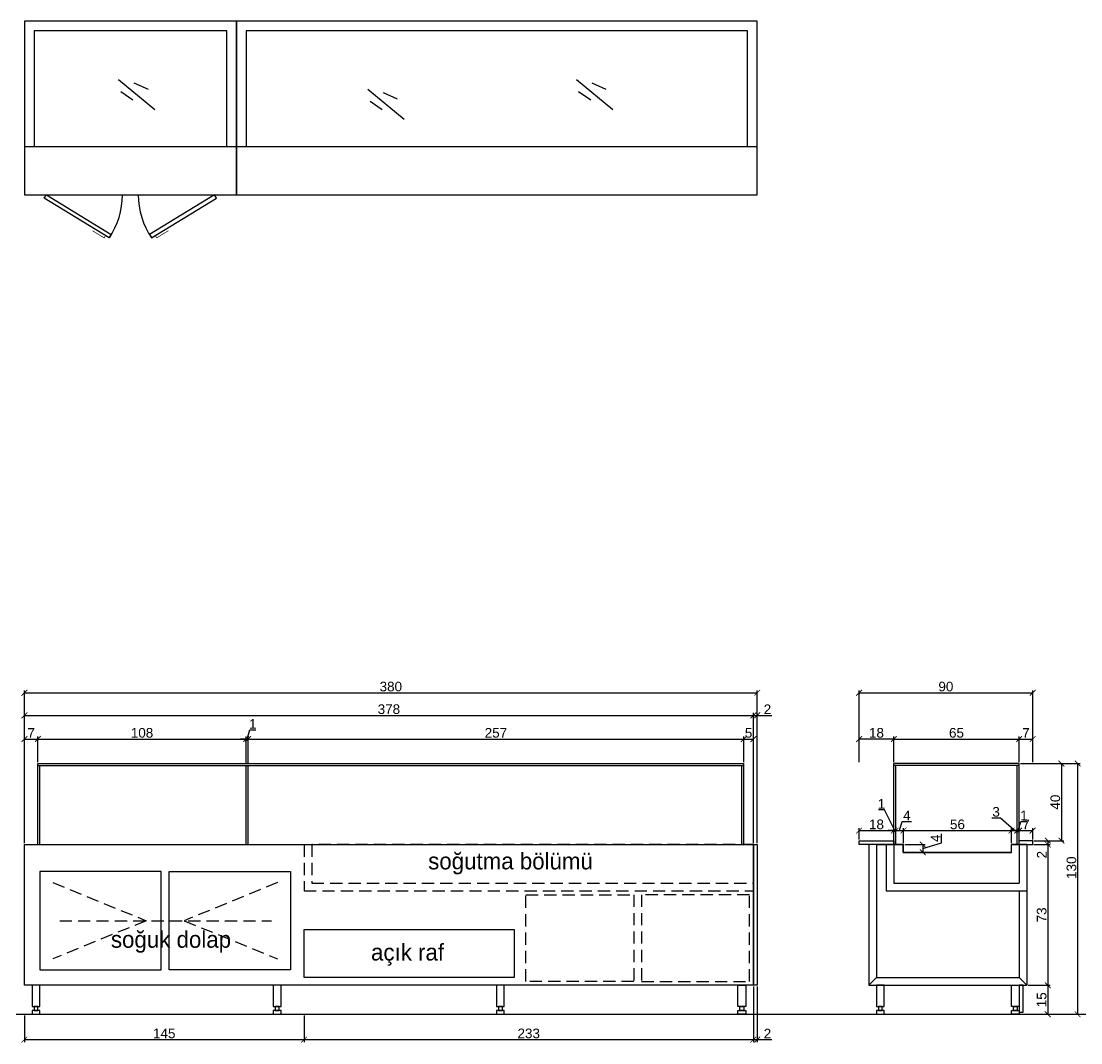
# Model space of a CAD drawing. Header units: millimetres. Extents: x 280 to 14881, y -4087 to -2041.
# Drawn here: x 1967 to 2517, y -4087 to -3557 of the extents above; entities that cross this region are included whole.
import ezdxf
from ezdxf.enums import TextEntityAlignment as Align

# ---------------------------------------------------------------- set-up
doc = ezdxf.new("R2010")
doc.units = ezdxf.units.MM
doc.linetypes.add('HIDDEN', pattern=[9.525, 6.35, -3.175])
doc.layers.get('Defpoints').update_dxf_attribs({"lineweight": 18})
doc.layers.add('S2000-002 Çizgi', color=7, linetype='Continuous')
doc.layers.add('ölçü', color=8, linetype='Continuous')
doc.styles.add('DDG Dimensions', font='arial.ttf')
doc.styles.add('TAKSİM', font='GOTHIC.TTF', dxfattribs={"height": 20})
doc.dimstyles.new('ISO-25', dxfattribs={"dimtxt": 5, "dimasz": 3, "dimexe": 1.25, "dimexo": 0.625, "dimtad": 1, "dimtxsty": 'DDG Dimensions', "dimblk": 'ARCHTICK', "dimcen": 0, "dimadec": 0, "dimazin": 0, "dimtfac": 1, "dimtmove": 0, "dimatfit": 3, "dimfxl": 1, "dimarcsym": 0})

# ---------------------------------------------------------------- blocks, each defined once
blk = doc.blocks.new('_ArchTick')
at = {"color": 0, "linetype": 'ByBlock', "const_width": 0.15}
blk.add_lwpolyline([(-0.5, -0.5), (0.5, 0.5)], dxfattribs=at)
blk = doc.blocks.new('*D28')
at = {"layer": 'Defpoints', "color": 0, "transparency": 16777216}
for p in [(2491.57, -3981.79), (2491.57, -3983.79), (2499.43, -3983.79)]:
    blk.add_point(p, dxfattribs=at)
at = {"layer": 'ölçü', "color": 0, "lineweight": -2, "transparency": 16777216}
for p, q in [((2492.2, -3981.79), (2500.68, -3981.79)), ((2499.43, -3981.79), (2499.43, -3983.79)), ((2492.2, -3983.79), (2500.68, -3983.79)), ((2499.43, -3983.79), (2499.43, -3991.35))]:
    blk.add_line(p, q, dxfattribs=at)
at = {"layer": 'ölçü', "color": 0, "lineweight": -2, "transparency": 16777216, "xscale": 3, "yscale": 3, "zscale": 3}
for p, rotation in [((2499.43, -3981.79), 90), ((2499.43, -3983.79), 270)]:
    blk.add_blockref('_ArchTick', p, dxfattribs=dict(at, rotation=rotation))
at = {"layer": 'ölçü', "color": 0, "transparency": 16777216, "insert": (2496.29, -3989.07), "char_height": 5, "attachment_point": 5, "rotation": 90, "style": 'DDG Dimensions'}
blk.add_mtext('2', dxfattribs=at)
blk = doc.blocks.new('*D29')
at = {"layer": 'Defpoints', "color": 0, "transparency": 16777216}
for p in [(2491.57, -3983.79), (2488.57, -4056.79), (2499.43, -4056.79)]:
    blk.add_point(p, dxfattribs=at)
at = {"layer": 'ölçü', "color": 0, "lineweight": -2, "transparency": 16777216}
for p, q in [((2492.2, -3983.79), (2500.68, -3983.79)), ((2499.43, -3983.79), (2499.43, -4056.79)), ((2489.2, -4056.79), (2500.68, -4056.79))]:
    blk.add_line(p, q, dxfattribs=at)
at = {"layer": 'ölçü', "color": 0, "lineweight": -2, "transparency": 16777216, "xscale": 3, "yscale": 3, "zscale": 3}
for p, rotation in [((2499.43, -3983.79), 90), ((2499.43, -4056.79), 270)]:
    blk.add_blockref('_ArchTick', p, dxfattribs=dict(at, rotation=rotation))
at = {"layer": 'ölçü', "color": 0, "transparency": 16777216, "insert": (2496.25, -4020.29), "char_height": 5, "attachment_point": 5, "rotation": 90, "style": 'DDG Dimensions'}
blk.add_mtext('73', dxfattribs=at)
blk = doc.blocks.new('*D30')
at = {"layer": 'Defpoints', "color": 0, "transparency": 16777216}
for p in [(2484.57, -3941.79), (2496.44, -3981.79), (2506.51, -3981.79)]:
    blk.add_point(p, dxfattribs=at)
at = {"layer": 'ölçü', "color": 0, "lineweight": -2, "transparency": 16777216}
for p, q in [((2485.2, -3941.79), (2507.76, -3941.79)), ((2506.51, -3941.79), (2506.51, -3981.79)), ((2497.06, -3981.79), (2507.76, -3981.79))]:
    blk.add_line(p, q, dxfattribs=at)
at = {"layer": 'ölçü', "color": 0, "lineweight": -2, "transparency": 16777216, "xscale": 3, "yscale": 3, "zscale": 3}
for p, rotation in [((2506.51, -3941.79), 90), ((2506.51, -3981.79), 270)]:
    blk.add_blockref('_ArchTick', p, dxfattribs=dict(at, rotation=rotation))
at = {"layer": 'ölçü', "color": 0, "transparency": 16777216, "insert": (2503.33, -3961.79), "char_height": 5, "attachment_point": 5, "rotation": 90, "style": 'DDG Dimensions'}
blk.add_mtext('40', dxfattribs=at)
blk = doc.blocks.new('*D31')
at = {"layer": 'Defpoints', "color": 0, "transparency": 16777216}
for p in [(2484.57, -3941.79), (2486.57, -4071.79), (2514.87, -4071.79)]:
    blk.add_point(p, dxfattribs=at)
at = {"layer": 'ölçü', "color": 0, "lineweight": -2, "transparency": 16777216}
for p, q in [((2485.2, -3941.79), (2516.12, -3941.79)), ((2514.87, -3941.79), (2514.87, -4071.79)), ((2487.2, -4071.79), (2516.12, -4071.79))]:
    blk.add_line(p, q, dxfattribs=at)
at = {"layer": 'ölçü', "color": 0, "lineweight": -2, "transparency": 16777216, "xscale": 3, "yscale": 3, "zscale": 3}
for p, rotation in [((2514.87, -3941.79), 90), ((2514.87, -4071.79), 270)]:
    blk.add_blockref('_ArchTick', p, dxfattribs=dict(at, rotation=rotation))
at = {"layer": 'ölçü', "color": 0, "transparency": 16777216, "insert": (2511.69, -3995.79), "char_height": 5, "attachment_point": 5, "rotation": 90, "style": 'DDG Dimensions'}
blk.add_mtext('130', dxfattribs=at)
blk = doc.blocks.new('*D32')
at = {"layer": 'Defpoints', "color": 0, "transparency": 16777216}
for p in [(2484.57, -3929.07), (2419.57, -3941.79), (2484.57, -3941.79)]:
    blk.add_point(p, dxfattribs=at)
at = {"layer": 'ölçü', "color": 0, "lineweight": -2, "transparency": 16777216}
for p, q in [((2419.57, -3941.16), (2419.57, -3927.82)), ((2484.57, -3941.16), (2484.57, -3927.82)), ((2419.57, -3929.07), (2484.57, -3929.07))]:
    blk.add_line(p, q, dxfattribs=at)
at = {"layer": 'ölçü', "color": 0, "lineweight": -2, "transparency": 16777216, "xscale": 3, "yscale": 3, "zscale": 3, "rotation": 180}
blk.add_blockref('_ArchTick', (2419.57, -3929.07), dxfattribs=at)
at = {"layer": 'ölçü', "color": 0, "lineweight": -2, "transparency": 16777216, "xscale": 3, "yscale": 3, "zscale": 3}
blk.add_blockref('_ArchTick', (2484.57, -3929.07), dxfattribs=at)
at = {"layer": 'ölçü', "color": 0, "transparency": 16777216, "insert": (2452.07, -3925.89), "char_height": 5, "attachment_point": 5, "style": 'DDG Dimensions'}
blk.add_mtext('65', dxfattribs=at)
blk = doc.blocks.new('*D33')
at = {"layer": 'Defpoints', "color": 0, "transparency": 16777216}
for p in [(2491.57, -3929.07), (2484.57, -3941.79), (2491.57, -3941.79)]:
    blk.add_point(p, dxfattribs=at)
at = {"layer": 'ölçü', "color": 0, "lineweight": -2, "transparency": 16777216}
for p, q in [((2484.57, -3941.16), (2484.57, -3927.82)), ((2491.57, -3941.16), (2491.57, -3927.82)), ((2484.57, -3929.07), (2491.57, -3929.07))]:
    blk.add_line(p, q, dxfattribs=at)
at = {"layer": 'ölçü', "color": 0, "lineweight": -2, "transparency": 16777216, "xscale": 3, "yscale": 3, "zscale": 3, "rotation": 180}
blk.add_blockref('_ArchTick', (2484.57, -3929.07), dxfattribs=at)
at = {"layer": 'ölçü', "color": 0, "lineweight": -2, "transparency": 16777216, "xscale": 3, "yscale": 3, "zscale": 3}
blk.add_blockref('_ArchTick', (2491.57, -3929.07), dxfattribs=at)
at = {"layer": 'ölçü', "color": 0, "transparency": 16777216, "insert": (2488.07, -3925.94), "char_height": 5, "attachment_point": 5, "style": 'DDG Dimensions'}
blk.add_mtext('7', dxfattribs=at)
blk = doc.blocks.new('*D34')
at = {"layer": 'Defpoints', "color": 0, "transparency": 16777216}
for p in [(2401.57, -3929.07), (2401.57, -3941.79), (2419.57, -3941.79)]:
    blk.add_point(p, dxfattribs=at)
at = {"layer": 'ölçü', "color": 0, "lineweight": -2, "transparency": 16777216}
for p, q in [((2401.57, -3941.16), (2401.57, -3927.82)), ((2419.57, -3941.16), (2419.57, -3927.82)), ((2419.57, -3929.07), (2401.57, -3929.07))]:
    blk.add_line(p, q, dxfattribs=at)
at = {"layer": 'ölçü', "color": 0, "lineweight": -2, "transparency": 16777216, "xscale": 3, "yscale": 3, "zscale": 3, "rotation": 180}
blk.add_blockref('_ArchTick', (2401.57, -3929.07), dxfattribs=at)
at = {"layer": 'ölçü', "color": 0, "lineweight": -2, "transparency": 16777216, "xscale": 3, "yscale": 3, "zscale": 3}
blk.add_blockref('_ArchTick', (2419.57, -3929.07), dxfattribs=at)
at = {"layer": 'ölçü', "color": 0, "transparency": 16777216, "insert": (2410.57, -3925.89), "char_height": 5, "attachment_point": 5, "style": 'DDG Dimensions'}
blk.add_mtext('18', dxfattribs=at)
blk = doc.blocks.new('*D35')
at = {"layer": 'Defpoints', "color": 0, "transparency": 16777216}
for p in [(2491.57, -3905.08), (2401.57, -3932.7), (2491.57, -3932.7)]:
    blk.add_point(p, dxfattribs=at)
at = {"layer": 'ölçü', "color": 0, "lineweight": -2, "transparency": 16777216}
for p, q in [((2401.57, -3932.08), (2401.57, -3903.83)), ((2401.57, -3905.08), (2491.57, -3905.08)), ((2491.57, -3932.08), (2491.57, -3903.83))]:
    blk.add_line(p, q, dxfattribs=at)
at = {"layer": 'ölçü', "color": 0, "lineweight": -2, "transparency": 16777216, "xscale": 3, "yscale": 3, "zscale": 3, "rotation": 180}
blk.add_blockref('_ArchTick', (2401.57, -3905.08), dxfattribs=at)
at = {"layer": 'ölçü', "color": 0, "lineweight": -2, "transparency": 16777216, "xscale": 3, "yscale": 3, "zscale": 3}
blk.add_blockref('_ArchTick', (2491.57, -3905.08), dxfattribs=at)
at = {"layer": 'ölçü', "color": 0, "transparency": 16777216, "insert": (2446.57, -3901.9), "char_height": 5, "attachment_point": 5, "style": 'DDG Dimensions'}
blk.add_mtext('90', dxfattribs=at)
blk = doc.blocks.new('*D80')
at = {"layer": 'Defpoints', "color": 0, "transparency": 16777216}
for p in [(1975.76, -3929.07), (1975.76, -3941.79), (1968.76, -3983.79)]:
    blk.add_point(p, dxfattribs=at)
at = {"layer": 'ölçü', "color": 0, "lineweight": -2, "transparency": 16777216}
for p, q in [((1968.76, -3983.16), (1968.76, -3927.82)), ((1975.76, -3941.16), (1975.76, -3927.82)), ((1968.76, -3929.07), (1975.76, -3929.07))]:
    blk.add_line(p, q, dxfattribs=at)
at = {"layer": 'ölçü', "color": 0, "lineweight": -2, "transparency": 16777216, "xscale": 3, "yscale": 3, "zscale": 3, "rotation": 180}
blk.add_blockref('_ArchTick', (1968.76, -3929.07), dxfattribs=at)
at = {"layer": 'ölçü', "color": 0, "lineweight": -2, "transparency": 16777216, "xscale": 3, "yscale": 3, "zscale": 3}
blk.add_blockref('_ArchTick', (1975.76, -3929.07), dxfattribs=at)
at = {"layer": 'ölçü', "color": 0, "transparency": 16777216, "insert": (1972.26, -3925.94), "char_height": 5, "attachment_point": 5, "style": 'DDG Dimensions'}
blk.add_mtext('7', dxfattribs=at)
blk = doc.blocks.new('*D81')
at = {"layer": 'Defpoints', "color": 0, "transparency": 16777216}
for p in [(2083.76, -3929.07), (1975.76, -3941.79), (2083.76, -3942.79)]:
    blk.add_point(p, dxfattribs=at)
at = {"layer": 'ölçü', "color": 0, "lineweight": -2, "transparency": 16777216}
for p, q in [((1975.76, -3941.16), (1975.76, -3927.82)), ((2083.76, -3942.16), (2083.76, -3927.82)), ((1975.76, -3929.07), (2083.76, -3929.07))]:
    blk.add_line(p, q, dxfattribs=at)
at = {"layer": 'ölçü', "color": 0, "lineweight": -2, "transparency": 16777216, "xscale": 3, "yscale": 3, "zscale": 3, "rotation": 180}
blk.add_blockref('_ArchTick', (1975.76, -3929.07), dxfattribs=at)
at = {"layer": 'ölçü', "color": 0, "lineweight": -2, "transparency": 16777216, "xscale": 3, "yscale": 3, "zscale": 3}
blk.add_blockref('_ArchTick', (2083.76, -3929.07), dxfattribs=at)
at = {"layer": 'ölçü', "color": 0, "transparency": 16777216, "insert": (2029.76, -3925.89), "char_height": 5, "attachment_point": 5, "style": 'DDG Dimensions'}
blk.add_mtext('108', dxfattribs=at)
blk = doc.blocks.new('*D82')
at = {"layer": 'Defpoints', "color": 0, "transparency": 16777216}
for p in [(2084.76, -3929.07), (2083.76, -3942.79), (2084.76, -3942.79)]:
    blk.add_point(p, dxfattribs=at)
at = {"layer": 'ölçü', "color": 0, "lineweight": -2, "transparency": 16777216}
for p, q in [((2083.76, -3942.16), (2083.76, -3927.82)), ((2084.26, -3929.07), (2085.66, -3924.37)), ((2084.76, -3942.16), (2084.76, -3927.82)), ((2085.66, -3924.37), (2088.76, -3924.37)), ((2083.76, -3929.07), (2080.76, -3929.07)), ((2083.76, -3929.07), (2084.76, -3929.07)), ((2083.76, -3929.07), (2084.76, -3929.07)), ((2084.76, -3929.07), (2087.76, -3929.07))]:
    blk.add_line(p, q, dxfattribs=at)
at = {"layer": 'ölçü', "color": 0, "lineweight": -2, "transparency": 16777216, "xscale": 3, "yscale": 3, "zscale": 3}
blk.add_blockref('_ArchTick', (2083.76, -3929.07), dxfattribs=at)
at = {"layer": 'ölçü', "color": 0, "lineweight": -2, "transparency": 16777216, "xscale": 3, "yscale": 3, "zscale": 3, "rotation": 180}
blk.add_blockref('_ArchTick', (2084.76, -3929.07), dxfattribs=at)
at = {"layer": 'ölçü', "color": 0, "transparency": 16777216, "insert": (2087.21, -3921.23), "char_height": 5, "attachment_point": 5, "style": 'DDG Dimensions'}
blk.add_mtext('1', dxfattribs=at)
blk = doc.blocks.new('*D83')
at = {"layer": 'Defpoints', "color": 0, "transparency": 16777216}
for p in [(2341.76, -3929.07), (2084.76, -3942.79), (2341.76, -3941.79)]:
    blk.add_point(p, dxfattribs=at)
at = {"layer": 'ölçü', "color": 0, "lineweight": -2, "transparency": 16777216}
for p, q in [((2084.76, -3942.16), (2084.76, -3927.82)), ((2341.76, -3941.16), (2341.76, -3927.82)), ((2084.76, -3929.07), (2341.76, -3929.07))]:
    blk.add_line(p, q, dxfattribs=at)
at = {"layer": 'ölçü', "color": 0, "lineweight": -2, "transparency": 16777216, "xscale": 3, "yscale": 3, "zscale": 3, "rotation": 180}
blk.add_blockref('_ArchTick', (2084.76, -3929.07), dxfattribs=at)
at = {"layer": 'ölçü', "color": 0, "lineweight": -2, "transparency": 16777216, "xscale": 3, "yscale": 3, "zscale": 3}
blk.add_blockref('_ArchTick', (2341.76, -3929.07), dxfattribs=at)
at = {"layer": 'ölçü', "color": 0, "transparency": 16777216, "insert": (2213.26, -3925.89), "char_height": 5, "attachment_point": 5, "style": 'DDG Dimensions'}
blk.add_mtext('257', dxfattribs=at)
blk = doc.blocks.new('*D84')
at = {"layer": 'Defpoints', "color": 0, "transparency": 16777216}
for p in [(2346.76, -3929.07), (2341.76, -3941.79), (2346.76, -3983.79)]:
    blk.add_point(p, dxfattribs=at)
at = {"layer": 'ölçü', "color": 0, "lineweight": -2, "transparency": 16777216}
for p, q in [((2341.76, -3941.16), (2341.76, -3927.82)), ((2346.76, -3983.16), (2346.76, -3927.82)), ((2341.76, -3929.07), (2346.76, -3929.07))]:
    blk.add_line(p, q, dxfattribs=at)
at = {"layer": 'ölçü', "color": 0, "lineweight": -2, "transparency": 16777216, "xscale": 3, "yscale": 3, "zscale": 3, "rotation": 180}
blk.add_blockref('_ArchTick', (2341.76, -3929.07), dxfattribs=at)
at = {"layer": 'ölçü', "color": 0, "lineweight": -2, "transparency": 16777216, "xscale": 3, "yscale": 3, "zscale": 3}
blk.add_blockref('_ArchTick', (2346.76, -3929.07), dxfattribs=at)
at = {"layer": 'ölçü', "color": 0, "transparency": 16777216, "insert": (2344.26, -3925.9), "char_height": 5, "attachment_point": 5, "style": 'DDG Dimensions'}
blk.add_mtext('5', dxfattribs=at)
blk = doc.blocks.new('*D85')
at = {"layer": 'Defpoints', "color": 0, "transparency": 16777216}
for p in [(2419.57, -3976.54), (2401.57, -3981.79), (2419.57, -3981.79)]:
    blk.add_point(p, dxfattribs=at)
at = {"layer": 'ölçü', "color": 0, "lineweight": -2, "transparency": 16777216}
for p, q in [((2401.57, -3981.16), (2401.57, -3975.29)), ((2401.57, -3976.54), (2419.57, -3976.54)), ((2419.57, -3981.16), (2419.57, -3975.29))]:
    blk.add_line(p, q, dxfattribs=at)
at = {"layer": 'ölçü', "color": 0, "lineweight": -2, "transparency": 16777216, "xscale": 3, "yscale": 3, "zscale": 3, "rotation": 180}
blk.add_blockref('_ArchTick', (2401.57, -3976.54), dxfattribs=at)
at = {"layer": 'ölçü', "color": 0, "lineweight": -2, "transparency": 16777216, "xscale": 3, "yscale": 3, "zscale": 3}
blk.add_blockref('_ArchTick', (2419.57, -3976.54), dxfattribs=at)
at = {"layer": 'ölçü', "color": 0, "transparency": 16777216, "insert": (2410.57, -3973.36), "char_height": 5, "attachment_point": 5, "style": 'DDG Dimensions'}
blk.add_mtext('18', dxfattribs=at)
blk = doc.blocks.new('*D86')
at = {"layer": 'Defpoints', "color": 0, "transparency": 16777216}
for p in [(2420.57, -3976.54), (2419.57, -3981.79), (2420.57, -3983.79)]:
    blk.add_point(p, dxfattribs=at)
at = {"layer": 'ölçü', "color": 0, "lineweight": -2, "transparency": 16777216}
for p, q in [((2414.72, -3965.79), (2411.63, -3965.79)), ((2420.07, -3976.54), (2414.72, -3965.79)), ((2419.57, -3976.54), (2416.57, -3976.54)), ((2419.57, -3981.16), (2419.57, -3975.29)), ((2419.57, -3976.54), (2420.57, -3976.54)), ((2419.57, -3976.54), (2420.57, -3976.54)), ((2420.57, -3983.16), (2420.57, -3975.29)), ((2420.57, -3976.54), (2423.57, -3976.54))]:
    blk.add_line(p, q, dxfattribs=at)
at = {"layer": 'ölçü', "color": 0, "lineweight": -2, "transparency": 16777216, "xscale": 3, "yscale": 3, "zscale": 3}
blk.add_blockref('_ArchTick', (2419.57, -3976.54), dxfattribs=at)
at = {"layer": 'ölçü', "color": 0, "lineweight": -2, "transparency": 16777216, "xscale": 3, "yscale": 3, "zscale": 3, "rotation": 180}
blk.add_blockref('_ArchTick', (2420.57, -3976.54), dxfattribs=at)
at = {"layer": 'ölçü', "color": 0, "transparency": 16777216, "insert": (2413.18, -3962.65), "char_height": 5, "attachment_point": 5, "style": 'DDG Dimensions'}
blk.add_mtext('1', dxfattribs=at)
blk = doc.blocks.new('*D87')
at = {"layer": 'Defpoints', "color": 0, "transparency": 16777216}
for p in [(2424.57, -3976.54), (2420.57, -3983.79), (2424.57, -3983.79)]:
    blk.add_point(p, dxfattribs=at)
at = {"layer": 'ölçü', "color": 0, "lineweight": -2, "transparency": 16777216}
for p, q in [((2422.57, -3976.54), (2423.98, -3971.85)), ((2423.98, -3971.85), (2428.69, -3971.85)), ((2420.57, -3983.16), (2420.57, -3975.29)), ((2420.57, -3976.54), (2424.57, -3976.54)), ((2424.57, -3983.16), (2424.57, -3975.29))]:
    blk.add_line(p, q, dxfattribs=at)
at = {"layer": 'ölçü', "color": 0, "lineweight": -2, "transparency": 16777216, "xscale": 3, "yscale": 3, "zscale": 3, "rotation": 180}
blk.add_blockref('_ArchTick', (2420.57, -3976.54), dxfattribs=at)
at = {"layer": 'ölçü', "color": 0, "lineweight": -2, "transparency": 16777216, "xscale": 3, "yscale": 3, "zscale": 3}
blk.add_blockref('_ArchTick', (2424.57, -3976.54), dxfattribs=at)
at = {"layer": 'ölçü', "color": 0, "transparency": 16777216, "insert": (2426.33, -3968.73), "char_height": 5, "attachment_point": 5, "style": 'DDG Dimensions'}
blk.add_mtext('4', dxfattribs=at)
blk = doc.blocks.new('*D88')
at = {"layer": 'Defpoints', "color": 0, "transparency": 16777216}
for p in [(2480.57, -3976.54), (2424.57, -3983.79), (2480.57, -3983.79)]:
    blk.add_point(p, dxfattribs=at)
at = {"layer": 'ölçü', "color": 0, "lineweight": -2, "transparency": 16777216}
for p, q in [((2424.57, -3983.16), (2424.57, -3975.29)), ((2424.57, -3976.54), (2480.57, -3976.54)), ((2480.57, -3983.16), (2480.57, -3975.29))]:
    blk.add_line(p, q, dxfattribs=at)
at = {"layer": 'ölçü', "color": 0, "lineweight": -2, "transparency": 16777216, "xscale": 3, "yscale": 3, "zscale": 3, "rotation": 180}
blk.add_blockref('_ArchTick', (2424.57, -3976.54), dxfattribs=at)
at = {"layer": 'ölçü', "color": 0, "lineweight": -2, "transparency": 16777216, "xscale": 3, "yscale": 3, "zscale": 3}
blk.add_blockref('_ArchTick', (2480.57, -3976.54), dxfattribs=at)
at = {"layer": 'ölçü', "color": 0, "transparency": 16777216, "insert": (2452.57, -3973.36), "char_height": 5, "attachment_point": 5, "style": 'DDG Dimensions'}
blk.add_mtext('56', dxfattribs=at)
blk = doc.blocks.new('*D89')
at = {"layer": 'Defpoints', "color": 0, "transparency": 16777216}
for p in [(2483.57, -3976.54), (2480.57, -3983.79), (2483.57, -3983.79)]:
    blk.add_point(p, dxfattribs=at)
at = {"layer": 'ölçü', "color": 0, "lineweight": -2, "transparency": 16777216}
for p, q in [((2474.87, -3970.05), (2470.34, -3970.05)), ((2482.07, -3976.54), (2474.87, -3970.05)), ((2480.57, -3983.16), (2480.57, -3975.29)), ((2480.57, -3976.54), (2483.57, -3976.54)), ((2483.57, -3983.16), (2483.57, -3975.29))]:
    blk.add_line(p, q, dxfattribs=at)
at = {"layer": 'ölçü', "color": 0, "lineweight": -2, "transparency": 16777216, "xscale": 3, "yscale": 3, "zscale": 3, "rotation": 180}
blk.add_blockref('_ArchTick', (2480.57, -3976.54), dxfattribs=at)
at = {"layer": 'ölçü', "color": 0, "lineweight": -2, "transparency": 16777216, "xscale": 3, "yscale": 3, "zscale": 3}
blk.add_blockref('_ArchTick', (2483.57, -3976.54), dxfattribs=at)
at = {"layer": 'ölçü', "color": 0, "transparency": 16777216, "insert": (2472.61, -3966.87), "char_height": 5, "attachment_point": 5, "style": 'DDG Dimensions'}
blk.add_mtext('3', dxfattribs=at)
blk = doc.blocks.new('*D90')
at = {"layer": 'Defpoints', "color": 0, "transparency": 16777216}
for p in [(2484.57, -3976.54), (2484.57, -3981.79), (2483.57, -3983.79)]:
    blk.add_point(p, dxfattribs=at)
at = {"layer": 'ölçü', "color": 0, "lineweight": -2, "transparency": 16777216}
for p, q in [((2484.07, -3976.54), (2485.48, -3971.84)), ((2485.48, -3971.84), (2488.57, -3971.84)), ((2483.57, -3976.54), (2480.57, -3976.54)), ((2483.57, -3983.16), (2483.57, -3975.29)), ((2483.57, -3976.54), (2484.57, -3976.54)), ((2483.57, -3976.54), (2484.57, -3976.54)), ((2484.57, -3981.16), (2484.57, -3975.29)), ((2484.57, -3976.54), (2487.57, -3976.54))]:
    blk.add_line(p, q, dxfattribs=at)
at = {"layer": 'ölçü', "color": 0, "lineweight": -2, "transparency": 16777216, "xscale": 3, "yscale": 3, "zscale": 3}
blk.add_blockref('_ArchTick', (2483.57, -3976.54), dxfattribs=at)
at = {"layer": 'ölçü', "color": 0, "lineweight": -2, "transparency": 16777216, "xscale": 3, "yscale": 3, "zscale": 3, "rotation": 180}
blk.add_blockref('_ArchTick', (2484.57, -3976.54), dxfattribs=at)
at = {"layer": 'ölçü', "color": 0, "transparency": 16777216, "insert": (2487.03, -3968.71), "char_height": 5, "attachment_point": 5, "style": 'DDG Dimensions'}
blk.add_mtext('1', dxfattribs=at)
blk = doc.blocks.new('*D91')
at = {"layer": 'Defpoints', "color": 0, "transparency": 16777216}
for p in [(2491.57, -3976.54), (2484.57, -3981.79), (2491.57, -3981.79)]:
    blk.add_point(p, dxfattribs=at)
at = {"layer": 'ölçü', "color": 0, "lineweight": -2, "transparency": 16777216}
for p, q in [((2484.57, -3981.16), (2484.57, -3975.29)), ((2484.57, -3976.54), (2491.57, -3976.54)), ((2491.57, -3981.16), (2491.57, -3975.29))]:
    blk.add_line(p, q, dxfattribs=at)
at = {"layer": 'ölçü', "color": 0, "lineweight": -2, "transparency": 16777216, "xscale": 3, "yscale": 3, "zscale": 3, "rotation": 180}
blk.add_blockref('_ArchTick', (2484.57, -3976.54), dxfattribs=at)
at = {"layer": 'ölçü', "color": 0, "lineweight": -2, "transparency": 16777216, "xscale": 3, "yscale": 3, "zscale": 3}
blk.add_blockref('_ArchTick', (2491.57, -3976.54), dxfattribs=at)
at = {"layer": 'ölçü', "color": 0, "transparency": 16777216, "insert": (2488.07, -3973.42), "char_height": 5, "attachment_point": 5, "style": 'DDG Dimensions'}
blk.add_mtext('7', dxfattribs=at)
blk = doc.blocks.new('*D92')
at = {"layer": 'Defpoints', "color": 0, "transparency": 16777216}
for p in [(1968.76, -4071.79), (2113.76, -4071.79), (2113.76, -4084.94)]:
    blk.add_point(p, dxfattribs=at)
at = {"layer": 'ölçü', "color": 0, "lineweight": -2, "transparency": 16777216}
for p, q in [((1968.76, -4072.41), (1968.76, -4086.19)), ((2113.76, -4072.41), (2113.76, -4086.19)), ((1968.76, -4084.94), (2113.76, -4084.94))]:
    blk.add_line(p, q, dxfattribs=at)
at = {"layer": 'ölçü', "color": 0, "lineweight": -2, "transparency": 16777216, "xscale": 3, "yscale": 3, "zscale": 3, "rotation": 180}
blk.add_blockref('_ArchTick', (1968.76, -4084.94), dxfattribs=at)
at = {"layer": 'ölçü', "color": 0, "lineweight": -2, "transparency": 16777216, "xscale": 3, "yscale": 3, "zscale": 3}
blk.add_blockref('_ArchTick', (2113.76, -4084.94), dxfattribs=at)
at = {"layer": 'ölçü', "color": 0, "transparency": 16777216, "insert": (2041.26, -4081.76), "char_height": 5, "attachment_point": 5, "style": 'DDG Dimensions'}
blk.add_mtext('145', dxfattribs=at)
blk = doc.blocks.new('*D93')
at = {"layer": 'Defpoints', "color": 0, "transparency": 16777216}
for p in [(2346.76, -4056.79), (2113.76, -4071.79), (2346.76, -4084.94)]:
    blk.add_point(p, dxfattribs=at)
at = {"layer": 'ölçü', "color": 0, "lineweight": -2, "transparency": 16777216}
for p, q in [((2346.76, -4057.41), (2346.76, -4086.19)), ((2113.76, -4072.41), (2113.76, -4086.19)), ((2113.76, -4084.94), (2346.76, -4084.94))]:
    blk.add_line(p, q, dxfattribs=at)
at = {"layer": 'ölçü', "color": 0, "lineweight": -2, "transparency": 16777216, "xscale": 3, "yscale": 3, "zscale": 3, "rotation": 180}
blk.add_blockref('_ArchTick', (2113.76, -4084.94), dxfattribs=at)
at = {"layer": 'ölçü', "color": 0, "lineweight": -2, "transparency": 16777216, "xscale": 3, "yscale": 3, "zscale": 3}
blk.add_blockref('_ArchTick', (2346.76, -4084.94), dxfattribs=at)
at = {"layer": 'ölçü', "color": 0, "transparency": 16777216, "insert": (2230.26, -4081.76), "char_height": 5, "attachment_point": 5, "style": 'DDG Dimensions'}
blk.add_mtext('233', dxfattribs=at)
blk = doc.blocks.new('*D94')
at = {"layer": 'Defpoints', "color": 0, "transparency": 16777216}
for p in [(2346.76, -4056.79), (2348.76, -4056.79), (2348.76, -4084.94)]:
    blk.add_point(p, dxfattribs=at)
at = {"layer": 'ölçü', "color": 0, "lineweight": -2, "transparency": 16777216}
for p, q in [((2346.76, -4057.41), (2346.76, -4086.19)), ((2348.76, -4057.41), (2348.76, -4086.19)), ((2346.76, -4084.94), (2348.76, -4084.94)), ((2348.76, -4084.94), (2356.32, -4084.94))]:
    blk.add_line(p, q, dxfattribs=at)
at = {"layer": 'ölçü', "color": 0, "lineweight": -2, "transparency": 16777216, "xscale": 3, "yscale": 3, "zscale": 3, "rotation": 180}
blk.add_blockref('_ArchTick', (2346.76, -4084.94), dxfattribs=at)
at = {"layer": 'ölçü', "color": 0, "lineweight": -2, "transparency": 16777216, "xscale": 3, "yscale": 3, "zscale": 3}
blk.add_blockref('_ArchTick', (2348.76, -4084.94), dxfattribs=at)
at = {"layer": 'ölçü', "color": 0, "transparency": 16777216, "insert": (2354.04, -4081.8), "char_height": 5, "attachment_point": 5, "style": 'DDG Dimensions'}
blk.add_mtext('2', dxfattribs=at)
blk = doc.blocks.new('*D95')
at = {"layer": 'Defpoints', "color": 0, "transparency": 16777216}
for p in [(2348.76, -3916.8), (2346.76, -3955.49), (2348.76, -3983.79)]:
    blk.add_point(p, dxfattribs=at)
at = {"layer": 'ölçü', "color": 0, "lineweight": -2, "transparency": 16777216}
for p, q in [((2346.76, -3954.87), (2346.76, -3915.55)), ((2346.76, -3916.8), (2348.76, -3916.8)), ((2348.76, -3983.16), (2348.76, -3915.55)), ((2348.76, -3916.8), (2356.32, -3916.8))]:
    blk.add_line(p, q, dxfattribs=at)
at = {"layer": 'ölçü', "color": 0, "lineweight": -2, "transparency": 16777216, "xscale": 3, "yscale": 3, "zscale": 3, "rotation": 180}
blk.add_blockref('_ArchTick', (2346.76, -3916.8), dxfattribs=at)
at = {"layer": 'ölçü', "color": 0, "lineweight": -2, "transparency": 16777216, "xscale": 3, "yscale": 3, "zscale": 3}
blk.add_blockref('_ArchTick', (2348.76, -3916.8), dxfattribs=at)
at = {"layer": 'ölçü', "color": 0, "transparency": 16777216, "insert": (2354.04, -3913.66), "char_height": 5, "attachment_point": 5, "style": 'DDG Dimensions'}
blk.add_mtext('2', dxfattribs=at)
blk = doc.blocks.new('*D96')
at = {"layer": 'Defpoints', "color": 0, "transparency": 16777216}
for p in [(2346.76, -3916.8), (1968.76, -3983.79), (2346.76, -3983.79)]:
    blk.add_point(p, dxfattribs=at)
at = {"layer": 'ölçü', "color": 0, "lineweight": -2, "transparency": 16777216}
for p, q in [((1968.76, -3983.16), (1968.76, -3915.55)), ((1968.76, -3916.8), (2346.76, -3916.8)), ((2346.76, -3983.16), (2346.76, -3915.55))]:
    blk.add_line(p, q, dxfattribs=at)
at = {"layer": 'ölçü', "color": 0, "lineweight": -2, "transparency": 16777216, "xscale": 3, "yscale": 3, "zscale": 3, "rotation": 180}
blk.add_blockref('_ArchTick', (1968.76, -3916.8), dxfattribs=at)
at = {"layer": 'ölçü', "color": 0, "lineweight": -2, "transparency": 16777216, "xscale": 3, "yscale": 3, "zscale": 3}
blk.add_blockref('_ArchTick', (2346.76, -3916.8), dxfattribs=at)
at = {"layer": 'ölçü', "color": 0, "transparency": 16777216, "insert": (2157.76, -3913.62), "char_height": 5, "attachment_point": 5, "style": 'DDG Dimensions'}
blk.add_mtext('378', dxfattribs=at)
blk = doc.blocks.new('*D97')
at = {"layer": 'Defpoints', "color": 0, "transparency": 16777216}
for p in [(2348.76, -3905.08), (2348.76, -3949.35), (1968.76, -3955.49)]:
    blk.add_point(p, dxfattribs=at)
at = {"layer": 'ölçü', "color": 0, "lineweight": -2, "transparency": 16777216}
for p, q in [((1968.76, -3954.87), (1968.76, -3903.83)), ((1968.76, -3905.08), (2348.76, -3905.08)), ((2348.76, -3948.73), (2348.76, -3903.83))]:
    blk.add_line(p, q, dxfattribs=at)
at = {"layer": 'ölçü', "color": 0, "lineweight": -2, "transparency": 16777216, "xscale": 3, "yscale": 3, "zscale": 3, "rotation": 180}
blk.add_blockref('_ArchTick', (1968.76, -3905.08), dxfattribs=at)
at = {"layer": 'ölçü', "color": 0, "lineweight": -2, "transparency": 16777216, "xscale": 3, "yscale": 3, "zscale": 3}
blk.add_blockref('_ArchTick', (2348.76, -3905.08), dxfattribs=at)
at = {"layer": 'ölçü', "color": 0, "transparency": 16777216, "insert": (2158.76, -3901.9), "char_height": 5, "attachment_point": 5, "style": 'DDG Dimensions'}
blk.add_mtext('380', dxfattribs=at)
blk = doc.blocks.new('*D98')
at = {"layer": 'Defpoints', "color": 0, "transparency": 16777216}
for p in [(2424.57, -3983.79), (2424.57, -3987.79), (2434.59, -3987.79)]:
    blk.add_point(p, dxfattribs=at)
at = {"layer": 'ölçü', "color": 0, "lineweight": -2, "transparency": 16777216}
for p, q in [((2434.59, -3985.79), (2444.27, -3982.88)), ((2444.27, -3982.88), (2444.27, -3978.17)), ((2425.2, -3983.79), (2435.84, -3983.79)), ((2425.2, -3987.79), (2435.84, -3987.79)), ((2434.59, -3983.79), (2434.59, -3987.79))]:
    blk.add_line(p, q, dxfattribs=at)
at = {"layer": 'ölçü', "color": 0, "lineweight": -2, "transparency": 16777216, "xscale": 3, "yscale": 3, "zscale": 3}
for p, rotation in [((2434.59, -3983.79), 90), ((2434.59, -3987.79), 270)]:
    blk.add_blockref('_ArchTick', p, dxfattribs=dict(at, rotation=rotation))
at = {"layer": 'ölçü', "color": 0, "transparency": 16777216, "insert": (2441.15, -3980.53), "char_height": 5, "attachment_point": 5, "rotation": 90, "style": 'DDG Dimensions'}
blk.add_mtext('4', dxfattribs=at)
blk = doc.blocks.new('*D99')
at = {"layer": 'Defpoints', "color": 0, "transparency": 16777216}
for p in [(2488.57, -4056.79), (2488.57, -4071.79), (2499.43, -4071.79)]:
    blk.add_point(p, dxfattribs=at)
at = {"layer": 'ölçü', "color": 0, "lineweight": -2, "transparency": 16777216}
for p, q in [((2489.2, -4056.79), (2500.68, -4056.79)), ((2499.43, -4056.79), (2499.43, -4071.79)), ((2489.2, -4071.79), (2500.68, -4071.79))]:
    blk.add_line(p, q, dxfattribs=at)
at = {"layer": 'ölçü', "color": 0, "lineweight": -2, "transparency": 16777216, "xscale": 3, "yscale": 3, "zscale": 3}
for p, rotation in [((2499.43, -4056.79), 90), ((2499.43, -4071.79), 270)]:
    blk.add_blockref('_ArchTick', p, dxfattribs=dict(at, rotation=rotation))
at = {"layer": 'ölçü', "color": 0, "transparency": 16777216, "insert": (2496.25, -4064.29), "char_height": 5, "attachment_point": 5, "rotation": 90, "style": 'DDG Dimensions'}
blk.add_mtext('15', dxfattribs=at)

msp = doc.modelspace()

# ---------------------------------------------------------------- linework, layer by layer
at = {"color": 4}
for p, q in [((2017.62, -3587.139), (2036.47, -3602.641)), ((2255.022, -3587.139), (2273.872, -3602.641)), ((2025.529, -3588.833), (2032.856, -3592.167)), ((2146.897, -3592.095), (2165.747, -3607.597)), ((2262.932, -3588.833), (2270.258, -3592.167)), ((2018.702, -3593.334), (2025.03, -3597.669)), ((2147.98, -3598.29), (2154.307, -3602.625)), ((2154.807, -3593.789), (2162.133, -3597.123)), ((2256.105, -3593.334), (2262.432, -3597.669))]:
    msp.add_line(p, q, dxfattribs=at)
for p, q in [((1968.755, -3621.857), (2078.755, -3621.857)), ((2078.755, -3621.857), (2348.755, -3621.857)), ((1975.755, -3983.789), (1975.755, -3941.789)), ((1975.755, -3941.789), (2341.755, -3941.789)), ((1975.755, -3942.789), (2341.755, -3942.789)), ((1976.755, -3983.789), (1976.755, -3942.789)), ((2083.755, -3983.789), (2083.755, -3942.789)), ((2084.755, -3983.789), (2084.755, -3942.789)), ((2340.755, -3983.789), (2340.755, -3942.789)), ((2341.755, -3983.789), (2341.755, -3941.789)), ((2484.571, -3941.789), (2419.571, -3941.789)), ((2419.571, -3983.789), (2419.571, -3941.789)), ((2484.571, -3942.789), (2419.571, -3942.789)), ((2420.571, -3983.789), (2420.571, -3942.789)), ((2483.571, -3983.789), (2483.571, -3942.789)), ((2484.571, -3983.789), (2484.571, -3941.789)), ((2484.571, -3983.789), (2484.571, -3981.789)), ((2406.571, -3983.789), (2406.571, -4056.789)), ((2410.571, -3983.889), (2410.571, -4052.789)), ((2424.471, -3983.889), (2410.571, -3983.889)), ((2415.571, -3983.789), (2415.571, -4007.789)), ((2424.571, -3983.789), (2419.571, -3983.789)), ((2419.571, -3983.789), (2419.571, -4003.789)), ((2424.471, -3987.889), (2424.471, -3983.889)), ((2424.471, -3987.889), (2480.671, -3987.889)), ((2424.571, -3987.789), (2424.571, -3983.789)), ((2424.571, -3987.789), (2480.571, -3987.789)), ((2480.571, -3987.789), (2480.571, -3983.789)), ((2484.571, -3983.789), (2480.571, -3983.789)), ((2480.671, -3987.889), (2480.671, -3983.889)), ((2484.571, -3983.889), (2480.671, -3983.889)), ((2484.571, -3983.789), (2484.571, -4003.789)), ((2488.571, -3983.789), (2484.571, -3983.789)), ((2488.571, -3983.789), (2488.571, -4056.789)), ((2419.571, -4003.789), (2484.571, -4003.789)), ((2415.571, -4007.789), (2488.571, -4007.789)), ((2484.571, -4007.789), (2484.571, -4052.789)), ((2410.571, -4052.789), (2406.571, -4056.789)), ((2410.571, -4052.789), (2484.571, -4052.789)), ((2484.571, -4052.789), (2488.571, -4056.789)), ((2406.571, -4056.789), (2488.571, -4056.789))]:
    msp.add_line(p, q)
at = {"linetype": 'HIDDEN'}
for p, q in [((1983.469, -4003.489), (2031.869, -4023.289)), ((2100.042, -4003.489), (2051.642, -4023.289)), ((2031.869, -4023.289), (1983.469, -4043.089)), ((1987.047, -4023.289), (2096.805, -4023.289)), ((2051.642, -4023.289), (2100.042, -4043.089))]:
    msp.add_line(p, q, dxfattribs=at)
msp.add_xline((2057.341, -4071.789), (1, 0))
for points in [[(1968.755, -3556.857), (1968.755, -3646.857), (2078.755, -3646.857), (2078.755, -3556.857)], [(2078.755, -3556.857), (2078.755, -3646.857), (2348.755, -3646.857), (2348.755, -3556.857)], [(2401.571, -3981.789), (2419.571, -3981.789), (2419.571, -3983.789), (2401.571, -3983.789)], [(1968.755, -3983.789), (2346.755, -3983.789), (2346.755, -4056.789), (1968.755, -4056.789)], [(2346.755, -3983.789), (2348.755, -3983.789), (2348.755, -4056.789), (2346.755, -4056.789)], [(2039.755, -3997.789), (1976.755, -3997.789), (1976.755, -4048.789), (2039.755, -4048.789)], [(2106.755, -4048.789), (2043.755, -4048.789), (2043.755, -3997.789), (2106.755, -3997.789)], [(2113.755, -4027.789), (2222.755, -4027.789), (2222.755, -4052.789), (2113.755, -4052.789)], [(1972.755, -4067.789), (1976.755, -4067.789), (1976.755, -4056.789), (1972.755, -4056.789)], [(2097.826, -4067.789), (2101.826, -4067.789), (2101.826, -4056.789), (2097.826, -4056.789)], [(2213.602, -4067.789), (2217.602, -4067.789), (2217.602, -4056.789), (2213.602, -4056.789)], [(2342.755, -4067.789), (2338.755, -4067.789), (2338.755, -4056.789), (2342.755, -4056.789)], [(2410.571, -4067.789), (2414.571, -4067.789), (2414.571, -4056.789), (2410.571, -4056.789)], [(2484.571, -4067.789), (2480.571, -4067.789), (2480.571, -4056.789), (2484.571, -4056.789)], [(2484.571, -4070.789), (2486.571, -4070.789), (2486.571, -4056.789), (2484.571, -4056.789)], [(1972.755, -4071.789), (1976.755, -4071.789), (1976.755, -4069.789), (1972.755, -4069.789)], [(1973.755, -4069.789), (1975.755, -4069.789), (1975.755, -4067.789), (1973.755, -4067.789)], [(2097.826, -4071.789), (2101.826, -4071.789), (2101.826, -4069.789), (2097.826, -4069.789)], [(2098.826, -4069.789), (2100.826, -4069.789), (2100.826, -4067.789), (2098.826, -4067.789)], [(2213.602, -4071.789), (2217.602, -4071.789), (2217.602, -4069.789), (2213.602, -4069.789)], [(2214.602, -4069.789), (2216.602, -4069.789), (2216.602, -4067.789), (2214.602, -4067.789)], [(2342.755, -4071.789), (2338.755, -4071.789), (2338.755, -4069.789), (2342.755, -4069.789)], [(2341.755, -4069.789), (2339.755, -4069.789), (2339.755, -4067.789), (2341.755, -4067.789)], [(2410.571, -4071.789), (2414.571, -4071.789), (2414.571, -4069.789), (2410.571, -4069.789)], [(2411.571, -4069.789), (2413.571, -4069.789), (2413.571, -4067.789), (2411.571, -4067.789)], [(2484.571, -4071.789), (2480.571, -4071.789), (2480.571, -4069.789), (2484.571, -4069.789)], [(2483.571, -4069.789), (2481.571, -4069.789), (2481.571, -4067.789), (2483.571, -4067.789)]]:
    msp.add_lwpolyline(points, close=True)
at = {"color": 4}
for points in [[(2073.755, -3621.857), (2073.755, -3561.857), (1973.755, -3561.857), (1973.755, -3621.857)], [(2343.755, -3621.857), (2343.755, -3561.857), (2083.755, -3561.857), (2083.755, -3621.857)]]:
    msp.add_lwpolyline(points, dxfattribs=at)
msp.add_lwpolyline([(2484.571, -3983.789), (2491.571, -3983.789), (2491.571, -3981.789), (2484.571, -3981.789)])
at = {"linetype": 'HIDDEN'}
for points in [[(2113.755, -3983.789), (2113.755, -4007.789), (2346.755, -4007.789)], [(2346.755, -4003.789), (2346.755, -3983.789), (2117.755, -3983.789), (2117.755, -4003.789), (2346.755, -4003.789)]]:
    msp.add_lwpolyline(points, dxfattribs=at)
for points in [[(2228.755, -4009.789), (2284.755, -4009.789), (2284.755, -4054.789), (2228.755, -4054.789)], [(2344.755, -4009.789), (2288.755, -4009.789), (2288.755, -4054.789), (2344.755, -4054.789)]]:
    msp.add_lwpolyline(points, close=True, dxfattribs=at)
at = {"layer": 'S2000-002 Çizgi'}
for points in [[(2012.709, -3669.252), (1979.056, -3648.613), (1980.133, -3646.857), (2013.786, -3667.496)], [(2034.724, -3669.252), (2068.376, -3648.613), (2067.3, -3646.857), (2033.647, -3667.496)]]:
    msp.add_lwpolyline(points, close=True, dxfattribs=at)
at = {"layer": 'S2000-002 Çizgi', "const_width": 0.343}
for points in [[(2010.783, -3668.071), (2010.089, -3669.203), (2005.255, -3666.238), (2004.017, -3665.479)], [(2036.649, -3668.071), (2037.343, -3669.203), (2042.177, -3666.238), (2043.415, -3665.479)]]:
    msp.add_lwpolyline(points, dxfattribs=at)
at = {"layer": 'S2000-002 Çizgi'}
for centre, start, end in [((1980.133, -3646.857), 325.48839, 0), ((2067.3, -3646.857), 180, 214.51161)]:
    msp.add_arc(centre, 39.478, start, end, dxfattribs=at)

# ---------------------------------------------------------------- texts
at = {"style": 'TAKSİM'}
for s, p in [('soğutma bölümü', (2220.832, -3996.674)), ('soğuk dolap', (2044.773, -4037.315)), ('açık raf', (2167.423, -4043.934))]:
    msp.add_text(s, height=8.64, dxfattribs=at).set_placement(p, align=Align.CENTER)

# ---------------------------------------------------------------- dimensions: what is measured, and where the dimension line sits
at = {"layer": 'ölçü'}
for base, p1, p2, picture, middle in [((2348.755, -3905.082), (1968.755, -3955.491), (2348.755, -3949.355), '*D97', (2158.755, -3901.902)), ((2491.571, -3905.082), (2401.571, -3932.704), (2491.571, -3932.704), '*D35', (2446.571, -3901.904)), ((2346.755, -3916.795), (1968.755, -3983.789), (2346.755, -3983.789), '*D96', (2157.755, -3913.616)), ((2348.755, -3916.795), (2346.755, -3955.491), (2348.755, -3983.789), '*D95', (2354.036, -3913.66)), ((1975.755, -3929.067), (1968.755, -3983.789), (1975.755, -3941.789), '*D80', (1972.255, -3925.942)), ((2083.755, -3929.067), (1975.755, -3941.789), (2083.755, -3942.789), '*D81', (2029.755, -3925.889)), ((2341.755, -3929.067), (2084.755, -3942.789), (2341.755, -3941.789), '*D83', (2213.255, -3925.889)), ((2401.571, -3929.067), (2419.571, -3941.789), (2401.571, -3941.789), '*D34', (2410.571, -3925.889)), ((2484.571, -3929.067), (2419.571, -3941.789), (2484.571, -3941.789), '*D32', (2452.071, -3925.889)), ((2491.571, -3929.067), (2484.571, -3941.789), (2491.571, -3941.789), '*D33', (2488.071, -3925.942)), ((2419.571, -3976.542), (2401.571, -3981.789), (2419.571, -3981.789), '*D85', (2410.571, -3973.365)), ((2346.755, -4084.94), (2113.755, -4071.789), (2346.755, -4056.789), '*D93', (2230.255, -4081.76)), ((2348.755, -4084.94), (2346.755, -4056.789), (2348.755, -4056.789), '*D94', (2354.036, -4081.804)), ((2113.755, -4084.94), (1968.755, -4071.789), (2113.755, -4071.789), '*D92', (2041.255, -4081.762))]:
    dim = msp.add_linear_dim(base=base, p1=p1, p2=p2, dimstyle='ISO-25', dxfattribs=at)
    dim.commit()
    dim.dimension.update_dxf_attribs({"geometry": picture, "text_midpoint": middle})
for base, p1, p2, picture, middle in [((2084.755, -3929.067), (2083.755, -3942.789), (2084.755, -3942.789), '*D82', (2086.29, -3921.234)), ((2346.755, -3929.067), (2341.755, -3941.789), (2346.755, -3983.789), '*D84', (2344.255, -3925.9)), ((2424.571, -3976.542), (2420.571, -3983.789), (2424.571, -3983.789), '*D87', (2424.603, -3968.73)), ((2484.571, -3976.542), (2483.571, -3983.789), (2484.571, -3981.789), '*D90', (2486.106, -3968.709)), ((2480.571, -3976.542), (2424.571, -3983.789), (2480.571, -3983.789), '*D88', (2452.571, -3973.365)), ((2491.571, -3976.542), (2484.571, -3981.789), (2491.571, -3981.789), '*D91', (2488.071, -3973.417))]:
    dim = msp.add_linear_dim(base=base, p1=p1, p2=p2, dimstyle='ISO-25', override={"dimtmove": 1}, dxfattribs=at)
    dim.commit()
    dim.dimension.update_dxf_attribs({"geometry": picture, "text_midpoint": middle})
for base, p1, p2, picture, middle in [((2506.507, -3981.789), (2484.571, -3941.789), (2496.437, -3981.789), '*D30', (2503.329, -3961.789)), ((2499.427, -3983.789), (2491.571, -3981.789), (2491.571, -3983.789), '*D28', (2496.292, -3989.07))]:
    dim = msp.add_linear_dim(base=base, p1=p1, p2=p2, angle=90, dimstyle='ISO-25', dxfattribs=at)
    dim.commit()
    dim.dimension.update_dxf_attribs({"geometry": picture, "text_midpoint": middle})
dim = msp.add_linear_dim(base=(2514.873, -4071.789), p1=(2484.571, -3941.789), p2=(2486.571, -4071.789), angle=90, dimstyle='ISO-25', dxfattribs=at)
dim.commit()
dim.dimension.update_dxf_attribs({"geometry": '*D31', "text_midpoint": (2514.873, -3995.789), "dimtype": 160})
for base, p1, p2, picture, middle in [((2420.571, -3976.542), (2419.571, -3981.789), (2420.571, -3983.789), '*D86', (2414.098, -3965.789)), ((2483.571, -3976.542), (2480.571, -3983.789), (2483.571, -3983.789), '*D89', (2474.242, -3970.046))]:
    dim = msp.add_linear_dim(base=base, p1=p1, p2=p2, dimstyle='ISO-25', override={"dimtmove": 1}, dxfattribs=at)
    dim.commit()
    dim.dimension.update_dxf_attribs({"geometry": picture, "text_midpoint": middle, "dimtype": 160})
for base, p1, p2, picture, middle in [((2434.586, -3987.789), (2424.571, -3983.789), (2424.571, -3987.789), '*D98', (2441.149, -3982.258)), ((2499.427, -4056.789), (2491.571, -3983.789), (2488.571, -4056.789), '*D29', (2496.248, -4020.289)), ((2499.427, -4071.789), (2488.571, -4056.789), (2488.571, -4071.789), '*D99', (2496.249, -4064.289))]:
    dim = msp.add_linear_dim(base=base, p1=p1, p2=p2, angle=90, dimstyle='ISO-25', override={"dimtmove": 1}, dxfattribs=at)
    dim.commit()
    dim.dimension.update_dxf_attribs({"geometry": picture, "text_midpoint": middle})

doc.saveas('drawing.dxf')
